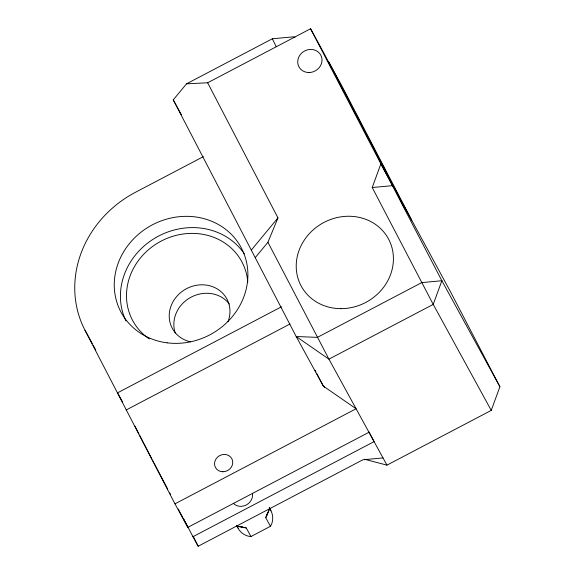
<?xml version="1.0" encoding="UTF-8"?>
<svg xmlns="http://www.w3.org/2000/svg" width="575" height="575" viewBox="0 0 575 575"><rect width="100%" height="100%" fill="white"/><g stroke="black" fill="none" stroke-linecap="round" stroke-linejoin="round"><path stroke-width="0.86" d="M236.749 525.773L238.028 528.116A18.601 16.927 -28.7 0 0 248.378 536.202L250.966 536.533L270.458 526.298L265.751 517.694L267.454 513.137M364.413 459.224L386.961 465.139L491.251 410.385L433.219 304.398L372.226 187.529L380.88 163.875L310.565 28.75L207.647 82.778L186.537 83.821L173.248 99.87L296.19 336.512L323.351 386.127L324.674 387.334M491.251 410.385L499.905 386.731L450.419 291.64L411.743 220.247L341.428 85.129L328.555 61.611L406.683 211.744L323.416 52.224L310.565 28.75M266.958 515.372L269.524 508.789L265.751 517.694M255.171 257.693L267.936 242.283L277.962 217.903L207.647 82.778M270.458 526.298L271.666 523.976A18.601 16.927 -28.7 0 0 270.962 510.83L269.308 507.646M251.368 250.01L277.962 217.903M186.537 83.821L272.306 38.791L293.315 36.836L295.04 37.253M203.32 156.666L135.499 192.266A108.495 98.728 -28.7 0 0 85.014 330.28L174.958 503.851L187.831 527.376L368.97 432.278M281.448 306.798L117.566 392.833L122.712 402.234M126.126 410.018L290.008 323.984M174.958 503.851L356.09 408.76L323.351 386.127L316.753 373.455M185.078 521.582L192.948 536.712L374.081 441.622L369.107 432.062M192.948 536.712L198.167 546.25L362.839 459.799L383.007 457.923M372.226 187.529L392.394 185.653L441.873 280.737L499.905 386.731M250.966 536.533L246.258 527.929L236.591 526.082L238.014 525.974M236.591 526.082L246.258 527.929M240.846 526.441L243.671 527.598M393.731 187.349L380.88 163.875L392.394 185.653M398.87 196.729L411.743 220.247M386.961 465.139L328.929 359.145L267.936 242.283M173.248 99.87L181.391 114.748M269.251 507.703L270.962 510.83M85.014 330.28L92.302 343.591M93.157 345.158L95.73 349.852M315.107 370.293L315.934 371.874M236.792 525.73L238.028 528.116M183.418 518.398L184.244 519.994M178.308 509.062L187.831 527.376M193.15 536.18L198.167 546.25M272.306 38.791L276.259 46.762M125.968 321.015A68.195 62.057 -28.7 0 1 155.2 237.971A68.195 62.057 -28.7 0 1 242.794 251.721M243.29 252.411A68.195 62.057 -28.7 0 1 244.267 253.798M149.306 338.948A61.999 56.415 -28.7 0 1 158.75 242.434A61.999 56.415 -28.7 0 1 247.803 281.958M190.533 341.83A31 28.204 -28.7 0 1 170.775 306.734A31 28.204 -28.7 0 1 209.767 285.789A31 28.204 -28.7 0 1 228.009 321.698M175.267 333.026A31 28.204 -28.7 0 1 190.929 297.253A31 28.204 -28.7 0 1 229.317 304.024M170.559 494.421A49.594 0.395 62.3 0 1 169.776 492.948M167.728 489.081A49.594 0.395 62.3 0 1 165.586 485.041M165.212 484.33A49.594 0.395 62.3 0 1 154.078 463.17M153.69 462.422A49.594 0.395 62.3 0 1 152.849 460.819M152.008 459.217A49.594 0.395 62.3 0 1 139.574 435.225M138.87 433.845A49.594 0.395 62.3 0 1 135.024 426.168M252.382 493.278A11.162 10.156 -28.7 0 1 246.308 504.965A11.162 10.156 -28.7 0 1 233.292 503.298M441.873 280.737L433.219 304.398L328.929 359.145L296.19 336.512L317.414 337.367L421.705 282.62L441.873 280.737M167.181 342.837A68.195 62.057 -28.7 0 0 244.627 255.487A68.195 62.057 -28.7 0 0 131.409 241.227A68.195 62.057 -28.7 0 0 167.181 342.837M340.903 308.653A49.594 45.13 -28.7 0 0 388.729 239.394A49.594 45.13 -28.7 0 0 304.822 239.308A49.594 45.13 -28.7 0 0 340.903 308.653M222.899 471.759A9.301 8.46 -28.7 0 0 231.869 458.771A9.301 8.46 -28.7 0 0 216.135 458.757A9.301 8.46 -28.7 0 0 222.899 471.759M308.883 72.529A12.398 11.284 -28.7 0 0 320.843 55.214A12.398 11.284 -28.7 0 0 299.863 55.193A12.398 11.284 -28.7 0 0 308.883 72.529"/></g></svg>
